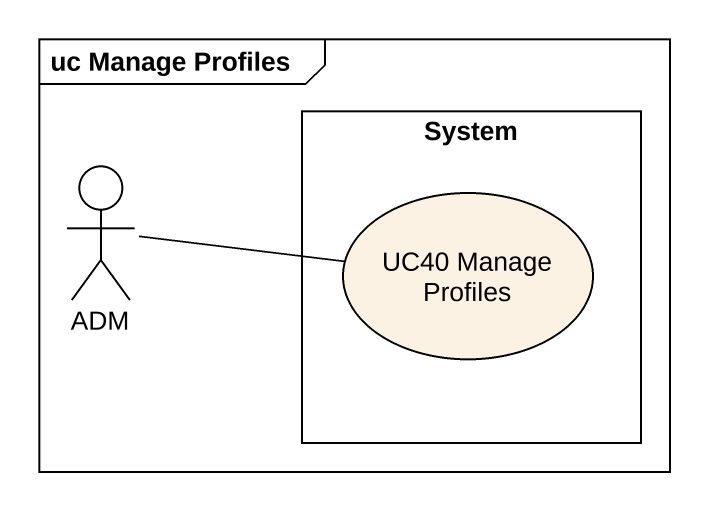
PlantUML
@startuml
mainframe uc Manage Profiles
rectangle System {
  usecase "UC40 Manage Profiles" as UC40_Manage_Profiles
}
actor ADM
ADM -right- UC40_Manage_Profiles
@enduml
